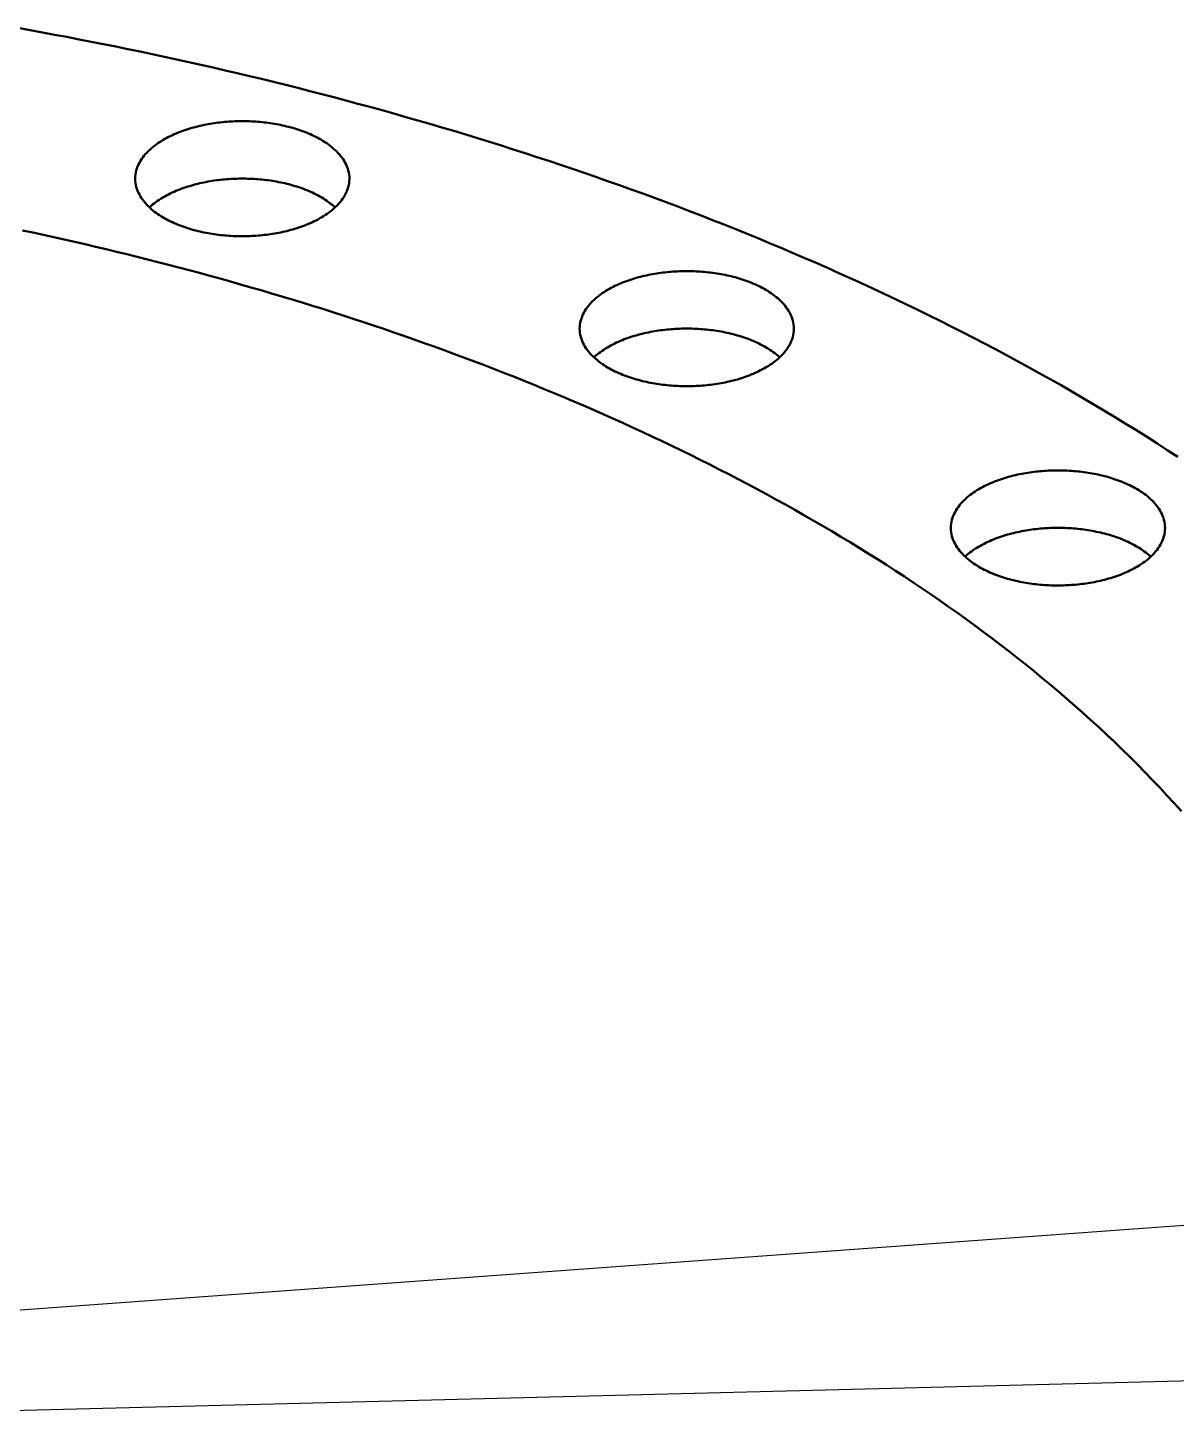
# Model space of a CAD drawing. Header units: millimetres. Extents: x 0 to 841, y 0 to 594.
# Drawn here: x 381.9 to 448.4, y 381 to 461.9 of the extents above; entities that cross this region are included whole.
import ezdxf

# ---------------------------------------------------------------- set-up
doc = ezdxf.new("R2010")
doc.units = ezdxf.units.MM
for name, color, linetype, lineweight in [('COTA', 7, 'CONTINUOUS', 25), ('FINA', 7, 'CONTINUOUS', 25), ('VIS', 7, 'CONTINUOUS', 50)]:
    doc.layers.add(name, color=color, linetype=linetype, lineweight=lineweight)

msp = doc.modelspace()

# ---------------------------------------------------------------- linework, layer by layer
at = {"layer": 'COTA'}
for p, q in [((352.411, 385.642), (486.269, 395.376)), ((343.234, 380.979), (486.342, 384.611))]:
    msp.add_line(p, q, dxfattribs=at)
at = {"layer": 'FINA'}
for points in [[(448.474, 437.11), (447.871, 437.504), (447.266, 437.894), (446.658, 438.281), (446.048, 438.664), (445.436, 439.043), (444.822, 439.419), (444.205, 439.792), (443.587, 440.16), (442.966, 440.526), (442.343, 440.888), (441.719, 441.247), (441.092, 441.602), (440.464, 441.954), (439.834, 442.303), (439.202, 442.648), (438.568, 442.99), (437.932, 443.329), (437.295, 443.664), (436.656, 443.997), (436.015, 444.326), (435.373, 444.652), (434.729, 444.975), (434.084, 445.294), (433.437, 445.611), (432.789, 445.925), (432.139, 446.235), (431.488, 446.543), (430.835, 446.847), (430.181, 447.149), (429.525, 447.447), (428.869, 447.743), (428.21, 448.036), (427.551, 448.325), (426.89, 448.612), (426.229, 448.896), (425.566, 449.178), (424.901, 449.456), (424.236, 449.732), (423.569, 450.004), (422.901, 450.274), (422.233, 450.542), (421.563, 450.806), (420.892, 451.068), (420.22, 451.327), (419.547, 451.583), (418.873, 451.837), (418.197, 452.088), (417.521, 452.336), (416.844, 452.582), (416.166, 452.825), (415.488, 453.066), (414.808, 453.304), (414.127, 453.539), (413.445, 453.772), (412.763, 454.002), (412.08, 454.23), (411.396, 454.455), (410.711, 454.678), (410.025, 454.898), (409.338, 455.116), (408.651, 455.331), (407.963, 455.544), (407.274, 455.754), (406.585, 455.962), (405.894, 456.168), (405.203, 456.371), (404.512, 456.572), (403.819, 456.77), (403.126, 456.966), (402.433, 457.16), (401.738, 457.351), (401.043, 457.54), (400.348, 457.727), (399.651, 457.911), (398.954, 458.093), (398.257, 458.273), (397.559, 458.45), (396.86, 458.625), (396.161, 458.798), (395.461, 458.969), (394.761, 459.137), (394.06, 459.304), (393.359, 459.467), (392.657, 459.629), (391.955, 459.789), (391.252, 459.946), (390.549, 460.101), (389.845, 460.254), (389.14, 460.405), (388.436, 460.553), (387.73, 460.699), (387.025, 460.844), (386.319, 460.986), (385.612, 461.126), (384.905, 461.263), (384.198, 461.399), (383.49, 461.532), (382.782, 461.664), (382.073, 461.793), (381.365, 461.92)], [(388.15, 453.201), (388.154, 453.321), (388.166, 453.441), (388.186, 453.56), (388.214, 453.677), (388.249, 453.792), (388.291, 453.905), (388.339, 454.016), (388.393, 454.123), (388.453, 454.228), (388.518, 454.33), (388.587, 454.428), (388.661, 454.523), (388.739, 454.616), (388.82, 454.705), (388.904, 454.791), (388.991, 454.874), (389.081, 454.954), (389.173, 455.032), (389.268, 455.107), (389.364, 455.179), (389.463, 455.248), (389.563, 455.315), (389.665, 455.38), (389.768, 455.442), (389.872, 455.502), (389.978, 455.56), (390.085, 455.616), (390.193, 455.67), (390.302, 455.721), (390.411, 455.771), (390.522, 455.818), (390.633, 455.864), (390.746, 455.908), (390.858, 455.951), (390.972, 455.991), (391.086, 456.03), (391.201, 456.067), (391.316, 456.103), (391.431, 456.137), (391.548, 456.169), (391.664, 456.2), (391.781, 456.229), (391.898, 456.257), (392.016, 456.284), (392.134, 456.309), (392.252, 456.332), (392.37, 456.354), (392.489, 456.375), (392.608, 456.394), (392.727, 456.412), (392.846, 456.429), (392.966, 456.445), (393.086, 456.459), (393.206, 456.471), (393.325, 456.483), (393.446, 456.493), (393.566, 456.502), (393.686, 456.509), (393.806, 456.516), (393.927, 456.521), (394.047, 456.524), (394.168, 456.527), (394.288, 456.528), (394.409, 456.528), (394.529, 456.527), (394.65, 456.524), (394.77, 456.521), (394.891, 456.516), (395.011, 456.509), (395.131, 456.502), (395.251, 456.493), (395.371, 456.483), (395.491, 456.471), (395.611, 456.459), (395.731, 456.445), (395.851, 456.429), (395.97, 456.412), (396.089, 456.394), (396.208, 456.375), (396.327, 456.354), (396.445, 456.332), (396.563, 456.309), (396.681, 456.284), (396.799, 456.257), (396.916, 456.229), (397.033, 456.2), (397.149, 456.169), (397.265, 456.137), (397.381, 456.103), (397.496, 456.067), (397.611, 456.03), (397.725, 455.991), (397.838, 455.951), (397.951, 455.908), (398.063, 455.864), (398.175, 455.818), (398.286, 455.771), (398.395, 455.721), (398.504, 455.67), (398.612, 455.616), (398.719, 455.56), (398.825, 455.502), (398.929, 455.442), (399.032, 455.38), (399.134, 455.315), (399.234, 455.248), (399.333, 455.179), (399.429, 455.107), (399.524, 455.032), (399.616, 454.954), (399.706, 454.874), (399.793, 454.791), (399.877, 454.705), (399.958, 454.616), (400.036, 454.523), (400.11, 454.428), (400.179, 454.33), (400.244, 454.228), (400.304, 454.123), (400.358, 454.016), (400.406, 453.905), (400.448, 453.792), (400.483, 453.677), (400.511, 453.56), (400.531, 453.441), (400.543, 453.321), (400.547, 453.201)], [(398.731, 450.847), (398.624, 450.791), (398.517, 450.738), (398.408, 450.686), (398.298, 450.636), (398.187, 450.588), (398.076, 450.542), (397.963, 450.497), (397.85, 450.455), (397.737, 450.414), (397.623, 450.375), (397.508, 450.338), (397.393, 450.302), (397.277, 450.268), (397.161, 450.235), (397.044, 450.204), (396.927, 450.174), (396.81, 450.146), (396.692, 450.12), (396.574, 450.095), (396.456, 450.071), (396.337, 450.049), (396.219, 450.028), (396.1, 450.008), (395.98, 449.99), (395.861, 449.973), (395.741, 449.958), (395.621, 449.944), (395.501, 449.931), (395.381, 449.919), (395.261, 449.909), (395.141, 449.9), (395.02, 449.892), (394.9, 449.886), (394.779, 449.881), (394.659, 449.877), (394.538, 449.874), (394.418, 449.873), (394.297, 449.873), (394.176, 449.874), (394.056, 449.876), (393.935, 449.88), (393.814, 449.885), (393.694, 449.891), (393.574, 449.899), (393.453, 449.908), (393.333, 449.918), (393.213, 449.929), (393.093, 449.942), (392.973, 449.956), (392.853, 449.971), (392.734, 449.988), (392.615, 450.006), (392.495, 450.025), (392.377, 450.046), (392.258, 450.068), (392.14, 450.091), (392.022, 450.116), (391.904, 450.142), (391.787, 450.17), (391.669, 450.2), (391.553, 450.23), (391.437, 450.263), (391.321, 450.297), (391.206, 450.332), (391.091, 450.369), (390.977, 450.408), (390.863, 450.449), (390.75, 450.491), (390.638, 450.535), (390.526, 450.581), (390.415, 450.629), (390.305, 450.678), (390.196, 450.73), (390.088, 450.784), (389.981, 450.839), (389.875, 450.897), (389.771, 450.957), (389.667, 451.019), (389.565, 451.084), (389.465, 451.151), (389.366, 451.221), (389.27, 451.293), (389.175, 451.368), (389.083, 451.445), (388.993, 451.526), (388.905, 451.609), (388.821, 451.695), (388.74, 451.784), (388.662, 451.876), (388.588, 451.972), (388.519, 452.07), (388.454, 452.172), (388.394, 452.277), (388.339, 452.385), (388.291, 452.495), (388.249, 452.608), (388.214, 452.724), (388.187, 452.841), (388.166, 452.96), (388.154, 453.08), (388.15, 453.201)], [(388.978, 451.54), (389.067, 451.621), (389.16, 451.699), (389.254, 451.774), (389.351, 451.847), (389.449, 451.917), (389.549, 451.985), (389.651, 452.05), (389.754, 452.112), (389.859, 452.173), (389.965, 452.231), (390.072, 452.287), (390.18, 452.341), (390.289, 452.393), (390.4, 452.443), (390.51, 452.492), (390.622, 452.538), (390.735, 452.582), (390.848, 452.625), (390.962, 452.666), (391.076, 452.705), (391.191, 452.742), (391.306, 452.778), (391.422, 452.812), (391.539, 452.845), (391.656, 452.876), (391.773, 452.905), (391.89, 452.933), (392.008, 452.96), (392.127, 452.985), (392.245, 453.009), (392.364, 453.031), (392.483, 453.052), (392.602, 453.072), (392.722, 453.09), (392.842, 453.106), (392.962, 453.122), (393.082, 453.136), (393.202, 453.149), (393.322, 453.16), (393.443, 453.171), (393.563, 453.179), (393.684, 453.187), (393.805, 453.193), (393.925, 453.199), (394.046, 453.202), (394.167, 453.205), (394.288, 453.206), (394.409, 453.206), (394.53, 453.205), (394.651, 453.202), (394.772, 453.199), (394.892, 453.193), (395.013, 453.187), (395.134, 453.179), (395.254, 453.171), (395.375, 453.16), (395.495, 453.149), (395.615, 453.136), (395.735, 453.122), (395.855, 453.106), (395.975, 453.09), (396.095, 453.072), (396.214, 453.052), (396.333, 453.031), (396.452, 453.009), (396.57, 452.985), (396.689, 452.96), (396.807, 452.933), (396.924, 452.905), (397.041, 452.876), (397.158, 452.845), (397.275, 452.812), (397.391, 452.778), (397.506, 452.742), (397.621, 452.705), (397.735, 452.666), (397.849, 452.625), (397.962, 452.582), (398.075, 452.538), (398.187, 452.492), (398.297, 452.443), (398.408, 452.393), (398.517, 452.341), (398.625, 452.287), (398.732, 452.231), (398.838, 452.173), (398.942, 452.112), (399.046, 452.05), (399.148, 451.985), (399.248, 451.917), (399.346, 451.847), (399.443, 451.774), (399.537, 451.699), (399.63, 451.621), (399.719, 451.54)], [(400.547, 453.201), (400.542, 453.076), (400.529, 452.952), (400.508, 452.829), (400.478, 452.708), (400.441, 452.589), (400.396, 452.472), (400.345, 452.358), (400.287, 452.248), (400.224, 452.14), (400.155, 452.036), (400.081, 451.936), (400.003, 451.838), (399.922, 451.744), (399.836, 451.653), (399.747, 451.566), (399.655, 451.481), (399.561, 451.4), (399.464, 451.321), (399.365, 451.246), (399.263, 451.173), (399.16, 451.103), (399.055, 451.035), (398.949, 450.97), (398.841, 450.908), (398.731, 450.847)], [(448.684, 416.606), (448.27, 417.067), (447.851, 417.524), (447.429, 417.977), (447.002, 418.426), (446.571, 418.871), (446.136, 419.312), (445.698, 419.749), (445.255, 420.183), (444.809, 420.612), (444.359, 421.038), (443.905, 421.46), (443.449, 421.878), (442.988, 422.292), (442.525, 422.703), (442.058, 423.11), (441.588, 423.513), (441.114, 423.913), (440.638, 424.309), (440.159, 424.702), (439.677, 425.091), (439.192, 425.476), (438.704, 425.858), (438.214, 426.236), (437.721, 426.611), (437.225, 426.983), (436.727, 427.351), (436.227, 427.716), (435.724, 428.077), (435.218, 428.435), (434.711, 428.79), (434.201, 429.142), (433.689, 429.49), (433.174, 429.835), (432.658, 430.177), (432.139, 430.516), (431.619, 430.852), (431.096, 431.184), (430.571, 431.514), (430.045, 431.84), (429.517, 432.163), (428.987, 432.484), (428.455, 432.801), (427.921, 433.115), (427.385, 433.427), (426.848, 433.735), (426.309, 434.041), (425.769, 434.343), (425.227, 434.643), (424.683, 434.94), (424.138, 435.234), (423.592, 435.526), (423.044, 435.814), (422.494, 436.1), (421.943, 436.383), (421.391, 436.663), (420.837, 436.941), (420.282, 437.216), (419.726, 437.488), (419.168, 437.758), (418.609, 438.025), (418.049, 438.29), (417.488, 438.551), (416.925, 438.811), (416.362, 439.068), (415.797, 439.322), (415.231, 439.574), (414.664, 439.823), (414.096, 440.07), (413.527, 440.314), (412.956, 440.556), (412.385, 440.795), (411.813, 441.032), (411.24, 441.267), (410.665, 441.499), (410.09, 441.729), (409.514, 441.956), (408.937, 442.181), (408.359, 442.404), (407.78, 442.624), (407.2, 442.843), (406.62, 443.058), (406.038, 443.272), (405.456, 443.483), (404.873, 443.692), (404.289, 443.899), (403.705, 444.104), (403.119, 444.306), (402.533, 444.507), (401.946, 444.705), (401.359, 444.9), (400.77, 445.094), (400.181, 445.286), (399.591, 445.475), (399.001, 445.662), (398.41, 445.848), (397.818, 446.031), (397.226, 446.212), (396.633, 446.39), (396.039, 446.567), (395.445, 446.742), (394.85, 446.915), (394.255, 447.085), (393.659, 447.254), (393.062, 447.42), (392.465, 447.585), (391.867, 447.747), (391.269, 447.908), (390.67, 448.066), (390.071, 448.223), (389.471, 448.378), (388.871, 448.53), (388.27, 448.681), (387.669, 448.829), (387.067, 448.976), (386.465, 449.121), (385.862, 449.264), (385.259, 449.405), (384.655, 449.544), (384.051, 449.681), (383.447, 449.816), (382.842, 449.95), (382.236, 450.081), (381.631, 450.211)], [(448.684, 416.606), (448.27, 417.067), (447.851, 417.524), (447.429, 417.977), (447.002, 418.426), (446.571, 418.871), (446.136, 419.312), (445.698, 419.749), (445.255, 420.183), (444.809, 420.612), (444.359, 421.038), (443.905, 421.46), (443.449, 421.878), (442.988, 422.292), (442.525, 422.703), (442.058, 423.11), (441.588, 423.513), (441.114, 423.913), (440.638, 424.309), (440.159, 424.702), (439.677, 425.091), (439.192, 425.476), (438.704, 425.858), (438.214, 426.236), (437.721, 426.611), (437.225, 426.983), (436.727, 427.351), (436.227, 427.716), (435.724, 428.077), (435.218, 428.435), (434.711, 428.79), (434.201, 429.142), (433.689, 429.49), (433.174, 429.835), (432.658, 430.177), (432.139, 430.516), (431.619, 430.852), (431.096, 431.184), (430.571, 431.514), (430.045, 431.84), (429.517, 432.163), (428.987, 432.484), (428.455, 432.801), (427.921, 433.115), (427.385, 433.427), (426.848, 433.735), (426.309, 434.041), (425.769, 434.343), (425.227, 434.643), (424.683, 434.94), (424.138, 435.234), (423.592, 435.526), (423.044, 435.814), (422.494, 436.1), (421.943, 436.383), (421.391, 436.663), (420.837, 436.941), (420.282, 437.216), (419.726, 437.488), (419.168, 437.758), (418.609, 438.025), (418.049, 438.29), (417.488, 438.551), (416.925, 438.811), (416.362, 439.068), (415.797, 439.322), (415.231, 439.574), (414.664, 439.823), (414.096, 440.07), (413.527, 440.314), (412.956, 440.556), (412.385, 440.795), (411.813, 441.032), (411.24, 441.267), (410.665, 441.499), (410.09, 441.729), (409.514, 441.956), (408.937, 442.181), (408.359, 442.404), (407.78, 442.624), (407.2, 442.843), (406.62, 443.058), (406.038, 443.272), (405.456, 443.483), (404.873, 443.692), (404.289, 443.899), (403.705, 444.104), (403.119, 444.306), (402.533, 444.507), (401.946, 444.705), (401.359, 444.9), (400.77, 445.094), (400.181, 445.286), (399.591, 445.475), (399.001, 445.662), (398.41, 445.848), (397.818, 446.031), (397.226, 446.212), (396.633, 446.39), (396.039, 446.567), (395.445, 446.742), (394.85, 446.915), (394.255, 447.085), (393.659, 447.254), (393.062, 447.42), (392.465, 447.585), (391.867, 447.747), (391.269, 447.908), (390.67, 448.066), (390.071, 448.223), (389.471, 448.378), (388.871, 448.53), (388.27, 448.681), (387.669, 448.829), (387.067, 448.976), (386.465, 449.121), (385.862, 449.264), (385.259, 449.405), (384.655, 449.544), (384.051, 449.681), (383.447, 449.816), (382.842, 449.95), (382.236, 450.081), (381.631, 450.211)], [(413.867, 444.525), (413.871, 444.645), (413.883, 444.765), (413.903, 444.884), (413.931, 445.001), (413.966, 445.117), (414.007, 445.23), (414.056, 445.34), (414.11, 445.448), (414.17, 445.552), (414.234, 445.654), (414.304, 445.752), (414.378, 445.848), (414.455, 445.94), (414.536, 446.029), (414.621, 446.115), (414.708, 446.198), (414.798, 446.279), (414.89, 446.356), (414.984, 446.431), (415.081, 446.503), (415.179, 446.573), (415.279, 446.64), (415.381, 446.704), (415.484, 446.767), (415.589, 446.827), (415.695, 446.885), (415.801, 446.94), (415.909, 446.994), (416.018, 447.046), (416.128, 447.095), (416.239, 447.143), (416.35, 447.189), (416.462, 447.233), (416.575, 447.275), (416.689, 447.316), (416.803, 447.354), (416.917, 447.392), (417.032, 447.427), (417.148, 447.461), (417.264, 447.494), (417.381, 447.524), (417.498, 447.554), (417.615, 447.582), (417.732, 447.608), (417.85, 447.633), (417.968, 447.657), (418.087, 447.679), (418.206, 447.699), (418.325, 447.719), (418.444, 447.737), (418.563, 447.754), (418.683, 447.769), (418.802, 447.783), (418.922, 447.796), (419.042, 447.807), (419.162, 447.817), (419.282, 447.826), (419.403, 447.834), (419.523, 447.84), (419.643, 447.845), (419.764, 447.849), (419.884, 447.851), (420.005, 447.853), (420.125, 447.853), (420.246, 447.851), (420.366, 447.849), (420.487, 447.845), (420.607, 447.84), (420.728, 447.834), (420.848, 447.826), (420.968, 447.817), (421.088, 447.807), (421.208, 447.796), (421.328, 447.783), (421.448, 447.769), (421.567, 447.754), (421.686, 447.737), (421.806, 447.719), (421.925, 447.699), (422.043, 447.679), (422.162, 447.657), (422.28, 447.633), (422.398, 447.608), (422.515, 447.582), (422.633, 447.554), (422.75, 447.524), (422.866, 447.494), (422.982, 447.461), (423.098, 447.427), (423.213, 447.392), (423.328, 447.354), (423.442, 447.316), (423.555, 447.275), (423.668, 447.233), (423.78, 447.189), (423.892, 447.143), (424.002, 447.095), (424.112, 447.046), (424.221, 446.994), (424.329, 446.94), (424.436, 446.885), (424.541, 446.827), (424.646, 446.767), (424.749, 446.704), (424.851, 446.64), (424.951, 446.573), (425.049, 446.503), (425.146, 446.431), (425.24, 446.356), (425.333, 446.279), (425.423, 446.198), (425.51, 446.115), (425.594, 446.029), (425.675, 445.94), (425.753, 445.848), (425.826, 445.752), (425.896, 445.654), (425.961, 445.552), (426.02, 445.448), (426.075, 445.34), (426.123, 445.23), (426.165, 445.117), (426.2, 445.001), (426.227, 444.884), (426.247, 444.765), (426.259, 444.645), (426.263, 444.525)], [(424.448, 442.172), (424.341, 442.116), (424.233, 442.062), (424.124, 442.01), (424.014, 441.96), (423.904, 441.912), (423.792, 441.866), (423.68, 441.822), (423.567, 441.779), (423.454, 441.738), (423.339, 441.699), (423.225, 441.662), (423.109, 441.626), (422.994, 441.592), (422.878, 441.559), (422.761, 441.528), (422.644, 441.499), (422.527, 441.471), (422.409, 441.444), (422.291, 441.419), (422.173, 441.395), (422.054, 441.373), (421.935, 441.352), (421.816, 441.333), (421.697, 441.315), (421.577, 441.298), (421.458, 441.282), (421.338, 441.268), (421.218, 441.255), (421.098, 441.244), (420.978, 441.233), (420.857, 441.224), (420.737, 441.217), (420.617, 441.21), (420.496, 441.205), (420.375, 441.201), (420.255, 441.199), (420.134, 441.197), (420.013, 441.197), (419.893, 441.198), (419.772, 441.201), (419.652, 441.205), (419.531, 441.21), (419.411, 441.216), (419.29, 441.223), (419.17, 441.232), (419.05, 441.242), (418.93, 441.253), (418.81, 441.266), (418.69, 441.28), (418.57, 441.295), (418.451, 441.312), (418.331, 441.33), (418.212, 441.349), (418.093, 441.37), (417.975, 441.392), (417.856, 441.416), (417.738, 441.441), (417.621, 441.467), (417.503, 441.495), (417.386, 441.524), (417.269, 441.555), (417.153, 441.587), (417.037, 441.621), (416.922, 441.657), (416.807, 441.694), (416.693, 441.733), (416.58, 441.773), (416.467, 441.815), (416.354, 441.859), (416.243, 441.905), (416.132, 441.953), (416.022, 442.003), (415.913, 442.054), (415.805, 442.108), (415.698, 442.164), (415.592, 442.221), (415.487, 442.282), (415.384, 442.344), (415.282, 442.408), (415.182, 442.476), (415.083, 442.545), (414.986, 442.617), (414.892, 442.692), (414.799, 442.77), (414.709, 442.85), (414.622, 442.933), (414.538, 443.019), (414.456, 443.109), (414.379, 443.201), (414.305, 443.296), (414.235, 443.395), (414.17, 443.496), (414.11, 443.601), (414.056, 443.709), (414.008, 443.819), (413.966, 443.933), (413.931, 444.048), (413.903, 444.165), (413.883, 444.284), (413.871, 444.404), (413.867, 444.525)], [(414.694, 442.864), (414.784, 442.945), (414.876, 443.023), (414.971, 443.098), (415.067, 443.171), (415.166, 443.241), (415.266, 443.309), (415.368, 443.374), (415.471, 443.437), (415.576, 443.497), (415.682, 443.556), (415.789, 443.612), (415.897, 443.666), (416.006, 443.718), (416.116, 443.768), (416.227, 443.816), (416.339, 443.862), (416.451, 443.907), (416.564, 443.949), (416.678, 443.99), (416.793, 444.029), (416.908, 444.067), (417.023, 444.102), (417.139, 444.137), (417.255, 444.169), (417.372, 444.2), (417.489, 444.23), (417.607, 444.258), (417.725, 444.284), (417.843, 444.31), (417.962, 444.333), (418.081, 444.356), (418.2, 444.376), (418.319, 444.396), (418.439, 444.414), (418.558, 444.431), (418.678, 444.446), (418.798, 444.46), (418.918, 444.473), (419.039, 444.485), (419.159, 444.495), (419.28, 444.504), (419.401, 444.512), (419.521, 444.518), (419.642, 444.523), (419.763, 444.527), (419.884, 444.529), (420.005, 444.531), (420.126, 444.531), (420.246, 444.529), (420.367, 444.527), (420.488, 444.523), (420.609, 444.518), (420.73, 444.512), (420.85, 444.504), (420.971, 444.495), (421.091, 444.485), (421.212, 444.473), (421.332, 444.46), (421.452, 444.446), (421.572, 444.431), (421.692, 444.414), (421.811, 444.396), (421.931, 444.376), (422.05, 444.356), (422.168, 444.333), (422.287, 444.31), (422.405, 444.284), (422.523, 444.258), (422.641, 444.23), (422.758, 444.2), (422.875, 444.169), (422.991, 444.137), (423.107, 444.102), (423.223, 444.067), (423.338, 444.029), (423.452, 443.99), (423.566, 443.949), (423.679, 443.907), (423.791, 443.862), (423.903, 443.816), (424.014, 443.768), (424.124, 443.718), (424.233, 443.666), (424.341, 443.612), (424.449, 443.556), (424.554, 443.497), (424.659, 443.437), (424.762, 443.374), (424.864, 443.309), (424.964, 443.241), (425.063, 443.171), (425.16, 443.098), (425.254, 443.023), (425.346, 442.945), (425.436, 442.864)], [(426.263, 444.525), (426.259, 444.4), (426.246, 444.276), (426.225, 444.153), (426.195, 444.032), (426.158, 443.913), (426.113, 443.797), (426.062, 443.683), (426.004, 443.572), (425.94, 443.465), (425.872, 443.361), (425.798, 443.26), (425.72, 443.163), (425.638, 443.068), (425.553, 442.978), (425.464, 442.89), (425.372, 442.806), (425.277, 442.724), (425.18, 442.646), (425.081, 442.57), (424.98, 442.497), (424.877, 442.427), (424.772, 442.36), (424.665, 442.295), (424.557, 442.232), (424.448, 442.172)], [(435.343, 432.994), (435.347, 433.115), (435.359, 433.235), (435.379, 433.354), (435.407, 433.471), (435.442, 433.586), (435.484, 433.699), (435.532, 433.81), (435.586, 433.917), (435.646, 434.022), (435.711, 434.123), (435.78, 434.222), (435.854, 434.317), (435.931, 434.41), (436.012, 434.499), (436.097, 434.585), (436.184, 434.668), (436.274, 434.748), (436.366, 434.826), (436.461, 434.901), (436.557, 434.973), (436.656, 435.042), (436.756, 435.109), (436.857, 435.174), (436.96, 435.236), (437.065, 435.296), (437.171, 435.354), (437.278, 435.41), (437.385, 435.463), (437.494, 435.515), (437.604, 435.565), (437.715, 435.612), (437.826, 435.658), (437.938, 435.702), (438.051, 435.745), (438.165, 435.785), (438.279, 435.824), (438.394, 435.861), (438.509, 435.897), (438.624, 435.931), (438.74, 435.963), (438.857, 435.994), (438.974, 436.023), (439.091, 436.051), (439.209, 436.078), (439.326, 436.103), (439.445, 436.126), (439.563, 436.148), (439.682, 436.169), (439.801, 436.188), (439.92, 436.206), (440.039, 436.223), (440.159, 436.238), (440.279, 436.252), (440.398, 436.265), (440.518, 436.277), (440.638, 436.287), (440.759, 436.296), (440.879, 436.303), (440.999, 436.31), (441.12, 436.315), (441.24, 436.318), (441.361, 436.321), (441.481, 436.322), (441.602, 436.322), (441.722, 436.321), (441.843, 436.318), (441.963, 436.315), (442.083, 436.31), (442.204, 436.303), (442.324, 436.296), (442.444, 436.287), (442.564, 436.277), (442.684, 436.265), (442.804, 436.252), (442.924, 436.238), (443.043, 436.223), (443.163, 436.206), (443.282, 436.188), (443.401, 436.169), (443.519, 436.148), (443.638, 436.126), (443.756, 436.103), (443.874, 436.078), (443.992, 436.051), (444.109, 436.023), (444.226, 435.994), (444.342, 435.963), (444.458, 435.931), (444.574, 435.897), (444.689, 435.861), (444.804, 435.824), (444.918, 435.785), (445.031, 435.745), (445.144, 435.702), (445.256, 435.658), (445.368, 435.612), (445.478, 435.565), (445.588, 435.515), (445.697, 435.463), (445.805, 435.41), (445.912, 435.354), (446.018, 435.296), (446.122, 435.236), (446.225, 435.174), (446.327, 435.109), (446.427, 435.042), (446.526, 434.973), (446.622, 434.901), (446.717, 434.826), (446.809, 434.748), (446.899, 434.668), (446.986, 434.585), (447.07, 434.499), (447.151, 434.41), (447.229, 434.317), (447.302, 434.222), (447.372, 434.123), (447.437, 434.022), (447.496, 433.917), (447.551, 433.81), (447.599, 433.699), (447.641, 433.586), (447.676, 433.471), (447.703, 433.354), (447.723, 433.235), (447.735, 433.115), (447.74, 432.994)], [(445.924, 430.641), (445.817, 430.585), (445.709, 430.531), (445.6, 430.48), (445.491, 430.43), (445.38, 430.382), (445.268, 430.336), (445.156, 430.291), (445.043, 430.249), (444.93, 430.208), (444.816, 430.169), (444.701, 430.132), (444.586, 430.096), (444.47, 430.062), (444.354, 430.029), (444.237, 429.998), (444.12, 429.968), (444.003, 429.94), (443.885, 429.914), (443.767, 429.889), (443.649, 429.865), (443.53, 429.843), (443.411, 429.822), (443.292, 429.802), (443.173, 429.784), (443.054, 429.767), (442.934, 429.752), (442.814, 429.738), (442.694, 429.725), (442.574, 429.713), (442.454, 429.703), (442.334, 429.694), (442.213, 429.686), (442.093, 429.68), (441.972, 429.675), (441.852, 429.671), (441.731, 429.668), (441.61, 429.667), (441.49, 429.667), (441.369, 429.668), (441.248, 429.67), (441.128, 429.674), (441.007, 429.679), (440.887, 429.685), (440.766, 429.693), (440.646, 429.702), (440.526, 429.712), (440.406, 429.723), (440.286, 429.736), (440.166, 429.75), (440.046, 429.765), (439.927, 429.782), (439.807, 429.8), (439.688, 429.819), (439.569, 429.84), (439.451, 429.862), (439.333, 429.885), (439.214, 429.91), (439.097, 429.936), (438.979, 429.964), (438.862, 429.994), (438.746, 430.024), (438.629, 430.057), (438.514, 430.091), (438.398, 430.126), (438.284, 430.163), (438.169, 430.202), (438.056, 430.243), (437.943, 430.285), (437.83, 430.329), (437.719, 430.375), (437.608, 430.423), (437.498, 430.472), (437.389, 430.524), (437.281, 430.577), (437.174, 430.633), (437.068, 430.691), (436.963, 430.751), (436.86, 430.813), (436.758, 430.878), (436.658, 430.945), (436.559, 431.015), (436.463, 431.087), (436.368, 431.162), (436.275, 431.239), (436.185, 431.319), (436.098, 431.403), (436.014, 431.489), (435.933, 431.578), (435.855, 431.67), (435.781, 431.766), (435.711, 431.864), (435.646, 431.966), (435.587, 432.071), (435.532, 432.178), (435.484, 432.289), (435.442, 432.402), (435.407, 432.518), (435.379, 432.635), (435.359, 432.754), (435.347, 432.874), (435.343, 432.994)], [(436.17, 431.333), (436.26, 431.414), (436.352, 431.493), (436.447, 431.568), (436.543, 431.641), (436.642, 431.711), (436.742, 431.778), (436.844, 431.844), (436.947, 431.906), (437.052, 431.967), (437.158, 432.025), (437.265, 432.081), (437.373, 432.135), (437.482, 432.187), (437.592, 432.237), (437.703, 432.286), (437.815, 432.332), (437.927, 432.376), (438.041, 432.419), (438.154, 432.459), (438.269, 432.499), (438.384, 432.536), (438.499, 432.572), (438.615, 432.606), (438.732, 432.639), (438.848, 432.67), (438.966, 432.699), (439.083, 432.727), (439.201, 432.754), (439.319, 432.779), (439.438, 432.803), (439.557, 432.825), (439.676, 432.846), (439.795, 432.865), (439.915, 432.884), (440.034, 432.9), (440.154, 432.916), (440.274, 432.93), (440.395, 432.943), (440.515, 432.954), (440.635, 432.965), (440.756, 432.973), (440.877, 432.981), (440.997, 432.987), (441.118, 432.992), (441.239, 432.996), (441.36, 432.999), (441.481, 433), (441.602, 433), (441.723, 432.999), (441.844, 432.996), (441.964, 432.992), (442.085, 432.987), (442.206, 432.981), (442.327, 432.973), (442.447, 432.965), (442.568, 432.954), (442.688, 432.943), (442.808, 432.93), (442.928, 432.916), (443.048, 432.9), (443.168, 432.884), (443.287, 432.865), (443.407, 432.846), (443.526, 432.825), (443.645, 432.803), (443.763, 432.779), (443.881, 432.754), (443.999, 432.727), (444.117, 432.699), (444.234, 432.67), (444.351, 432.639), (444.467, 432.606), (444.583, 432.572), (444.699, 432.536), (444.814, 432.499), (444.928, 432.459), (445.042, 432.419), (445.155, 432.376), (445.268, 432.332), (445.379, 432.286), (445.49, 432.237), (445.6, 432.187), (445.709, 432.135), (445.818, 432.081), (445.925, 432.025), (446.031, 431.967), (446.135, 431.906), (446.239, 431.844), (446.34, 431.778), (446.441, 431.711), (446.539, 431.641), (446.636, 431.568), (446.73, 431.493), (446.822, 431.414), (446.912, 431.333)], [(447.74, 432.994), (447.735, 432.87), (447.722, 432.746), (447.701, 432.623), (447.671, 432.502), (447.634, 432.383), (447.589, 432.266), (447.538, 432.152), (447.48, 432.042), (447.417, 431.934), (447.348, 431.83), (447.274, 431.73), (447.196, 431.632), (447.114, 431.538), (447.029, 431.447), (446.94, 431.36), (446.848, 431.275), (446.754, 431.194), (446.657, 431.115), (446.557, 431.04), (446.456, 430.967), (446.353, 430.897), (446.248, 430.829), (446.141, 430.764), (446.033, 430.702), (445.924, 430.641)]]:
    msp.add_lwpolyline(points, dxfattribs=at)
at = {"layer": 'VIS'}
for points in [[(448.474, 437.11), (447.871, 437.504), (447.266, 437.894), (446.658, 438.281), (446.048, 438.664), (445.436, 439.043), (444.822, 439.419), (444.205, 439.792), (443.587, 440.16), (442.966, 440.526), (442.343, 440.888), (441.719, 441.247), (441.092, 441.602), (440.464, 441.954), (439.834, 442.303), (439.202, 442.648), (438.568, 442.99), (437.932, 443.329), (437.295, 443.664), (436.656, 443.997), (436.015, 444.326), (435.373, 444.652), (434.729, 444.975), (434.084, 445.294), (433.437, 445.611), (432.789, 445.925), (432.139, 446.235), (431.488, 446.543), (430.835, 446.847), (430.181, 447.149), (429.525, 447.447), (428.869, 447.743), (428.21, 448.036), (427.551, 448.325), (426.89, 448.612), (426.229, 448.896), (425.566, 449.178), (424.901, 449.456), (424.236, 449.732), (423.569, 450.004), (422.901, 450.274), (422.233, 450.542), (421.563, 450.806), (420.892, 451.068), (420.22, 451.327), (419.547, 451.583), (418.873, 451.837), (418.197, 452.088), (417.521, 452.336), (416.844, 452.582), (416.166, 452.825), (415.488, 453.066), (414.808, 453.304), (414.127, 453.539), (413.445, 453.772), (412.763, 454.002), (412.08, 454.23), (411.396, 454.455), (410.711, 454.678), (410.025, 454.898), (409.338, 455.116), (408.651, 455.331), (407.963, 455.544), (407.274, 455.754), (406.585, 455.962), (405.894, 456.168), (405.203, 456.371), (404.512, 456.572), (403.819, 456.77), (403.126, 456.966), (402.433, 457.16), (401.738, 457.351), (401.043, 457.54), (400.348, 457.727), (399.651, 457.911), (398.954, 458.093), (398.257, 458.273), (397.559, 458.45), (396.86, 458.625), (396.161, 458.798), (395.461, 458.969), (394.761, 459.137), (394.06, 459.304), (393.359, 459.467), (392.657, 459.629), (391.955, 459.789), (391.252, 459.946), (390.549, 460.101), (389.845, 460.254), (389.14, 460.405), (388.436, 460.553), (387.73, 460.699), (387.025, 460.844), (386.319, 460.986), (385.612, 461.126), (384.905, 461.263), (384.198, 461.399), (383.49, 461.532), (382.782, 461.664), (382.073, 461.793), (381.365, 461.92)], [(388.15, 453.201), (388.154, 453.321), (388.166, 453.441), (388.186, 453.56), (388.214, 453.677), (388.249, 453.792), (388.291, 453.905), (388.339, 454.016), (388.393, 454.123), (388.453, 454.228), (388.518, 454.33), (388.587, 454.428), (388.661, 454.523), (388.739, 454.616), (388.82, 454.705), (388.904, 454.791), (388.991, 454.874), (389.081, 454.954), (389.173, 455.032), (389.268, 455.107), (389.364, 455.179), (389.463, 455.248), (389.563, 455.315), (389.665, 455.38), (389.768, 455.442), (389.872, 455.502), (389.978, 455.56), (390.085, 455.616), (390.193, 455.67), (390.302, 455.721), (390.411, 455.771), (390.522, 455.818), (390.633, 455.864), (390.746, 455.908), (390.858, 455.951), (390.972, 455.991), (391.086, 456.03), (391.201, 456.067), (391.316, 456.103), (391.431, 456.137), (391.548, 456.169), (391.664, 456.2), (391.781, 456.229), (391.898, 456.257), (392.016, 456.284), (392.134, 456.309), (392.252, 456.332), (392.37, 456.354), (392.489, 456.375), (392.608, 456.394), (392.727, 456.412), (392.846, 456.429), (392.966, 456.445), (393.086, 456.459), (393.206, 456.471), (393.325, 456.483), (393.446, 456.493), (393.566, 456.502), (393.686, 456.509), (393.806, 456.516), (393.927, 456.521), (394.047, 456.524), (394.168, 456.527), (394.288, 456.528), (394.409, 456.528), (394.529, 456.527), (394.65, 456.524), (394.77, 456.521), (394.891, 456.516), (395.011, 456.509), (395.131, 456.502), (395.251, 456.493), (395.371, 456.483), (395.491, 456.471), (395.611, 456.459), (395.731, 456.445), (395.851, 456.429), (395.97, 456.412), (396.089, 456.394), (396.208, 456.375), (396.327, 456.354), (396.445, 456.332), (396.563, 456.309), (396.681, 456.284), (396.799, 456.257), (396.916, 456.229), (397.033, 456.2), (397.149, 456.169), (397.265, 456.137), (397.381, 456.103), (397.496, 456.067), (397.611, 456.03), (397.725, 455.991), (397.838, 455.951), (397.951, 455.908), (398.063, 455.864), (398.175, 455.818), (398.286, 455.771), (398.395, 455.721), (398.504, 455.67), (398.612, 455.616), (398.719, 455.56), (398.825, 455.502), (398.929, 455.442), (399.032, 455.38), (399.134, 455.315), (399.234, 455.248), (399.333, 455.179), (399.429, 455.107), (399.524, 455.032), (399.616, 454.954), (399.706, 454.874), (399.793, 454.791), (399.877, 454.705), (399.958, 454.616), (400.036, 454.523), (400.11, 454.428), (400.179, 454.33), (400.244, 454.228), (400.304, 454.123), (400.358, 454.016), (400.406, 453.905), (400.448, 453.792), (400.483, 453.677), (400.511, 453.56), (400.531, 453.441), (400.543, 453.321), (400.547, 453.201)], [(398.731, 450.847), (398.624, 450.791), (398.517, 450.738), (398.408, 450.686), (398.298, 450.636), (398.187, 450.588), (398.076, 450.542), (397.963, 450.497), (397.85, 450.455), (397.737, 450.414), (397.623, 450.375), (397.508, 450.338), (397.393, 450.302), (397.277, 450.268), (397.161, 450.235), (397.044, 450.204), (396.927, 450.174), (396.81, 450.146), (396.692, 450.12), (396.574, 450.095), (396.456, 450.071), (396.337, 450.049), (396.219, 450.028), (396.1, 450.008), (395.98, 449.99), (395.861, 449.973), (395.741, 449.958), (395.621, 449.944), (395.501, 449.931), (395.381, 449.919), (395.261, 449.909), (395.141, 449.9), (395.02, 449.892), (394.9, 449.886), (394.779, 449.881), (394.659, 449.877), (394.538, 449.874), (394.418, 449.873), (394.297, 449.873), (394.176, 449.874), (394.056, 449.876), (393.935, 449.88), (393.814, 449.885), (393.694, 449.891), (393.574, 449.899), (393.453, 449.908), (393.333, 449.918), (393.213, 449.929), (393.093, 449.942), (392.973, 449.956), (392.853, 449.971), (392.734, 449.988), (392.615, 450.006), (392.495, 450.025), (392.377, 450.046), (392.258, 450.068), (392.14, 450.091), (392.022, 450.116), (391.904, 450.142), (391.787, 450.17), (391.669, 450.2), (391.553, 450.23), (391.437, 450.263), (391.321, 450.297), (391.206, 450.332), (391.091, 450.369), (390.977, 450.408), (390.863, 450.449), (390.75, 450.491), (390.638, 450.535), (390.526, 450.581), (390.415, 450.629), (390.305, 450.678), (390.196, 450.73), (390.088, 450.784), (389.981, 450.839), (389.875, 450.897), (389.771, 450.957), (389.667, 451.019), (389.565, 451.084), (389.465, 451.151), (389.366, 451.221), (389.27, 451.293), (389.175, 451.368), (389.083, 451.445), (388.993, 451.526), (388.905, 451.609), (388.821, 451.695), (388.74, 451.784), (388.662, 451.876), (388.588, 451.972), (388.519, 452.07), (388.454, 452.172), (388.394, 452.277), (388.339, 452.385), (388.291, 452.495), (388.249, 452.608), (388.214, 452.724), (388.187, 452.841), (388.166, 452.96), (388.154, 453.08), (388.15, 453.201)], [(388.978, 451.54), (389.067, 451.621), (389.16, 451.699), (389.254, 451.774), (389.351, 451.847), (389.449, 451.917), (389.549, 451.985), (389.651, 452.05), (389.754, 452.112), (389.859, 452.173), (389.965, 452.231), (390.072, 452.287), (390.18, 452.341), (390.289, 452.393), (390.4, 452.443), (390.51, 452.492), (390.622, 452.538), (390.735, 452.582), (390.848, 452.625), (390.962, 452.666), (391.076, 452.705), (391.191, 452.742), (391.306, 452.778), (391.422, 452.812), (391.539, 452.845), (391.656, 452.876), (391.773, 452.905), (391.89, 452.933), (392.008, 452.96), (392.127, 452.985), (392.245, 453.009), (392.364, 453.031), (392.483, 453.052), (392.602, 453.072), (392.722, 453.09), (392.842, 453.106), (392.962, 453.122), (393.082, 453.136), (393.202, 453.149), (393.322, 453.16), (393.443, 453.171), (393.563, 453.179), (393.684, 453.187), (393.805, 453.193), (393.925, 453.199), (394.046, 453.202), (394.167, 453.205), (394.288, 453.206), (394.409, 453.206), (394.53, 453.205), (394.651, 453.202), (394.772, 453.199), (394.892, 453.193), (395.013, 453.187), (395.134, 453.179), (395.254, 453.171), (395.375, 453.16), (395.495, 453.149), (395.615, 453.136), (395.735, 453.122), (395.855, 453.106), (395.975, 453.09), (396.095, 453.072), (396.214, 453.052), (396.333, 453.031), (396.452, 453.009), (396.57, 452.985), (396.689, 452.96), (396.807, 452.933), (396.924, 452.905), (397.041, 452.876), (397.158, 452.845), (397.275, 452.812), (397.391, 452.778), (397.506, 452.742), (397.621, 452.705), (397.735, 452.666), (397.849, 452.625), (397.962, 452.582), (398.075, 452.538), (398.187, 452.492), (398.297, 452.443), (398.408, 452.393), (398.517, 452.341), (398.625, 452.287), (398.732, 452.231), (398.838, 452.173), (398.942, 452.112), (399.046, 452.05), (399.148, 451.985), (399.248, 451.917), (399.346, 451.847), (399.443, 451.774), (399.537, 451.699), (399.63, 451.621), (399.719, 451.54)], [(400.547, 453.201), (400.542, 453.076), (400.529, 452.952), (400.508, 452.829), (400.478, 452.708), (400.441, 452.589), (400.396, 452.472), (400.345, 452.358), (400.287, 452.248), (400.224, 452.14), (400.155, 452.036), (400.081, 451.936), (400.003, 451.838), (399.922, 451.744), (399.836, 451.653), (399.747, 451.566), (399.655, 451.481), (399.561, 451.4), (399.464, 451.321), (399.365, 451.246), (399.263, 451.173), (399.16, 451.103), (399.055, 451.035), (398.949, 450.97), (398.841, 450.908), (398.731, 450.847)], [(448.684, 416.606), (448.27, 417.067), (447.851, 417.524), (447.429, 417.977), (447.002, 418.426), (446.571, 418.871), (446.136, 419.312), (445.698, 419.749), (445.255, 420.183), (444.809, 420.612), (444.359, 421.038), (443.905, 421.46), (443.449, 421.878), (442.988, 422.292), (442.525, 422.703), (442.058, 423.11), (441.588, 423.513), (441.114, 423.913), (440.638, 424.309), (440.159, 424.702), (439.677, 425.091), (439.192, 425.476), (438.704, 425.858), (438.214, 426.236), (437.721, 426.611), (437.225, 426.983), (436.727, 427.351), (436.227, 427.716), (435.724, 428.077), (435.218, 428.435), (434.711, 428.79), (434.201, 429.142), (433.689, 429.49), (433.174, 429.835), (432.658, 430.177), (432.139, 430.516), (431.619, 430.852), (431.096, 431.184), (430.571, 431.514), (430.045, 431.84), (429.517, 432.163), (428.987, 432.484), (428.455, 432.801), (427.921, 433.115), (427.385, 433.427), (426.848, 433.735), (426.309, 434.041), (425.769, 434.343), (425.227, 434.643), (424.683, 434.94), (424.138, 435.234), (423.592, 435.526), (423.044, 435.814), (422.494, 436.1), (421.943, 436.383), (421.391, 436.663), (420.837, 436.941), (420.282, 437.216), (419.726, 437.488), (419.168, 437.758), (418.609, 438.025), (418.049, 438.29), (417.488, 438.551), (416.925, 438.811), (416.362, 439.068), (415.797, 439.322), (415.231, 439.574), (414.664, 439.823), (414.096, 440.07), (413.527, 440.314), (412.956, 440.556), (412.385, 440.795), (411.813, 441.032), (411.24, 441.267), (410.665, 441.499), (410.09, 441.729), (409.514, 441.956), (408.937, 442.181), (408.359, 442.404), (407.78, 442.624), (407.2, 442.843), (406.62, 443.058), (406.038, 443.272), (405.456, 443.483), (404.873, 443.692), (404.289, 443.899), (403.705, 444.104), (403.119, 444.306), (402.533, 444.507), (401.946, 444.705), (401.359, 444.9), (400.77, 445.094), (400.181, 445.286), (399.591, 445.475), (399.001, 445.662), (398.41, 445.848), (397.818, 446.031), (397.226, 446.212), (396.633, 446.39), (396.039, 446.567), (395.445, 446.742), (394.85, 446.915), (394.255, 447.085), (393.659, 447.254), (393.062, 447.42), (392.465, 447.585), (391.867, 447.747), (391.269, 447.908), (390.67, 448.066), (390.071, 448.223), (389.471, 448.378), (388.871, 448.53), (388.27, 448.681), (387.669, 448.829), (387.067, 448.976), (386.465, 449.121), (385.862, 449.264), (385.259, 449.405), (384.655, 449.544), (384.051, 449.681), (383.447, 449.816), (382.842, 449.95), (382.236, 450.081), (381.631, 450.211)], [(448.684, 416.606), (448.27, 417.067), (447.851, 417.524), (447.429, 417.977), (447.002, 418.426), (446.571, 418.871), (446.136, 419.312), (445.698, 419.749), (445.255, 420.183), (444.809, 420.612), (444.359, 421.038), (443.905, 421.46), (443.449, 421.878), (442.988, 422.292), (442.525, 422.703), (442.058, 423.11), (441.588, 423.513), (441.114, 423.913), (440.638, 424.309), (440.159, 424.702), (439.677, 425.091), (439.192, 425.476), (438.704, 425.858), (438.214, 426.236), (437.721, 426.611), (437.225, 426.983), (436.727, 427.351), (436.227, 427.716), (435.724, 428.077), (435.218, 428.435), (434.711, 428.79), (434.201, 429.142), (433.689, 429.49), (433.174, 429.835), (432.658, 430.177), (432.139, 430.516), (431.619, 430.852), (431.096, 431.184), (430.571, 431.514), (430.045, 431.84), (429.517, 432.163), (428.987, 432.484), (428.455, 432.801), (427.921, 433.115), (427.385, 433.427), (426.848, 433.735), (426.309, 434.041), (425.769, 434.343), (425.227, 434.643), (424.683, 434.94), (424.138, 435.234), (423.592, 435.526), (423.044, 435.814), (422.494, 436.1), (421.943, 436.383), (421.391, 436.663), (420.837, 436.941), (420.282, 437.216), (419.726, 437.488), (419.168, 437.758), (418.609, 438.025), (418.049, 438.29), (417.488, 438.551), (416.925, 438.811), (416.362, 439.068), (415.797, 439.322), (415.231, 439.574), (414.664, 439.823), (414.096, 440.07), (413.527, 440.314), (412.956, 440.556), (412.385, 440.795), (411.813, 441.032), (411.24, 441.267), (410.665, 441.499), (410.09, 441.729), (409.514, 441.956), (408.937, 442.181), (408.359, 442.404), (407.78, 442.624), (407.2, 442.843), (406.62, 443.058), (406.038, 443.272), (405.456, 443.483), (404.873, 443.692), (404.289, 443.899), (403.705, 444.104), (403.119, 444.306), (402.533, 444.507), (401.946, 444.705), (401.359, 444.9), (400.77, 445.094), (400.181, 445.286), (399.591, 445.475), (399.001, 445.662), (398.41, 445.848), (397.818, 446.031), (397.226, 446.212), (396.633, 446.39), (396.039, 446.567), (395.445, 446.742), (394.85, 446.915), (394.255, 447.085), (393.659, 447.254), (393.062, 447.42), (392.465, 447.585), (391.867, 447.747), (391.269, 447.908), (390.67, 448.066), (390.071, 448.223), (389.471, 448.378), (388.871, 448.53), (388.27, 448.681), (387.669, 448.829), (387.067, 448.976), (386.465, 449.121), (385.862, 449.264), (385.259, 449.405), (384.655, 449.544), (384.051, 449.681), (383.447, 449.816), (382.842, 449.95), (382.236, 450.081), (381.631, 450.211)], [(413.867, 444.525), (413.871, 444.645), (413.883, 444.765), (413.903, 444.884), (413.931, 445.001), (413.966, 445.117), (414.007, 445.23), (414.056, 445.34), (414.11, 445.448), (414.17, 445.552), (414.234, 445.654), (414.304, 445.752), (414.378, 445.848), (414.455, 445.94), (414.536, 446.029), (414.621, 446.115), (414.708, 446.198), (414.798, 446.279), (414.89, 446.356), (414.984, 446.431), (415.081, 446.503), (415.179, 446.573), (415.279, 446.64), (415.381, 446.704), (415.484, 446.767), (415.589, 446.827), (415.695, 446.885), (415.801, 446.94), (415.909, 446.994), (416.018, 447.046), (416.128, 447.095), (416.239, 447.143), (416.35, 447.189), (416.462, 447.233), (416.575, 447.275), (416.689, 447.316), (416.803, 447.354), (416.917, 447.392), (417.032, 447.427), (417.148, 447.461), (417.264, 447.494), (417.381, 447.524), (417.498, 447.554), (417.615, 447.582), (417.732, 447.608), (417.85, 447.633), (417.968, 447.657), (418.087, 447.679), (418.206, 447.699), (418.325, 447.719), (418.444, 447.737), (418.563, 447.754), (418.683, 447.769), (418.802, 447.783), (418.922, 447.796), (419.042, 447.807), (419.162, 447.817), (419.282, 447.826), (419.403, 447.834), (419.523, 447.84), (419.643, 447.845), (419.764, 447.849), (419.884, 447.851), (420.005, 447.853), (420.125, 447.853), (420.246, 447.851), (420.366, 447.849), (420.487, 447.845), (420.607, 447.84), (420.728, 447.834), (420.848, 447.826), (420.968, 447.817), (421.088, 447.807), (421.208, 447.796), (421.328, 447.783), (421.448, 447.769), (421.567, 447.754), (421.686, 447.737), (421.806, 447.719), (421.925, 447.699), (422.043, 447.679), (422.162, 447.657), (422.28, 447.633), (422.398, 447.608), (422.515, 447.582), (422.633, 447.554), (422.75, 447.524), (422.866, 447.494), (422.982, 447.461), (423.098, 447.427), (423.213, 447.392), (423.328, 447.354), (423.442, 447.316), (423.555, 447.275), (423.668, 447.233), (423.78, 447.189), (423.892, 447.143), (424.002, 447.095), (424.112, 447.046), (424.221, 446.994), (424.329, 446.94), (424.436, 446.885), (424.541, 446.827), (424.646, 446.767), (424.749, 446.704), (424.851, 446.64), (424.951, 446.573), (425.049, 446.503), (425.146, 446.431), (425.24, 446.356), (425.333, 446.279), (425.423, 446.198), (425.51, 446.115), (425.594, 446.029), (425.675, 445.94), (425.753, 445.848), (425.826, 445.752), (425.896, 445.654), (425.961, 445.552), (426.02, 445.448), (426.075, 445.34), (426.123, 445.23), (426.165, 445.117), (426.2, 445.001), (426.227, 444.884), (426.247, 444.765), (426.259, 444.645), (426.263, 444.525)], [(424.448, 442.172), (424.341, 442.116), (424.233, 442.062), (424.124, 442.01), (424.014, 441.96), (423.904, 441.912), (423.792, 441.866), (423.68, 441.822), (423.567, 441.779), (423.454, 441.738), (423.339, 441.699), (423.225, 441.662), (423.109, 441.626), (422.994, 441.592), (422.878, 441.559), (422.761, 441.528), (422.644, 441.499), (422.527, 441.471), (422.409, 441.444), (422.291, 441.419), (422.173, 441.395), (422.054, 441.373), (421.935, 441.352), (421.816, 441.333), (421.697, 441.315), (421.577, 441.298), (421.458, 441.282), (421.338, 441.268), (421.218, 441.255), (421.098, 441.244), (420.978, 441.233), (420.857, 441.224), (420.737, 441.217), (420.617, 441.21), (420.496, 441.205), (420.375, 441.201), (420.255, 441.199), (420.134, 441.197), (420.013, 441.197), (419.893, 441.198), (419.772, 441.201), (419.652, 441.205), (419.531, 441.21), (419.411, 441.216), (419.29, 441.223), (419.17, 441.232), (419.05, 441.242), (418.93, 441.253), (418.81, 441.266), (418.69, 441.28), (418.57, 441.295), (418.451, 441.312), (418.331, 441.33), (418.212, 441.349), (418.093, 441.37), (417.975, 441.392), (417.856, 441.416), (417.738, 441.441), (417.621, 441.467), (417.503, 441.495), (417.386, 441.524), (417.269, 441.555), (417.153, 441.587), (417.037, 441.621), (416.922, 441.657), (416.807, 441.694), (416.693, 441.733), (416.58, 441.773), (416.467, 441.815), (416.354, 441.859), (416.243, 441.905), (416.132, 441.953), (416.022, 442.003), (415.913, 442.054), (415.805, 442.108), (415.698, 442.164), (415.592, 442.221), (415.487, 442.282), (415.384, 442.344), (415.282, 442.408), (415.182, 442.476), (415.083, 442.545), (414.986, 442.617), (414.892, 442.692), (414.799, 442.77), (414.709, 442.85), (414.622, 442.933), (414.538, 443.019), (414.456, 443.109), (414.379, 443.201), (414.305, 443.296), (414.235, 443.395), (414.17, 443.496), (414.11, 443.601), (414.056, 443.709), (414.008, 443.819), (413.966, 443.933), (413.931, 444.048), (413.903, 444.165), (413.883, 444.284), (413.871, 444.404), (413.867, 444.525)], [(414.694, 442.864), (414.784, 442.945), (414.876, 443.023), (414.971, 443.098), (415.067, 443.171), (415.166, 443.241), (415.266, 443.309), (415.368, 443.374), (415.471, 443.437), (415.576, 443.497), (415.682, 443.556), (415.789, 443.612), (415.897, 443.666), (416.006, 443.718), (416.116, 443.768), (416.227, 443.816), (416.339, 443.862), (416.451, 443.907), (416.564, 443.949), (416.678, 443.99), (416.793, 444.029), (416.908, 444.067), (417.023, 444.102), (417.139, 444.137), (417.255, 444.169), (417.372, 444.2), (417.489, 444.23), (417.607, 444.258), (417.725, 444.284), (417.843, 444.31), (417.962, 444.333), (418.081, 444.356), (418.2, 444.376), (418.319, 444.396), (418.439, 444.414), (418.558, 444.431), (418.678, 444.446), (418.798, 444.46), (418.918, 444.473), (419.039, 444.485), (419.159, 444.495), (419.28, 444.504), (419.401, 444.512), (419.521, 444.518), (419.642, 444.523), (419.763, 444.527), (419.884, 444.529), (420.005, 444.531), (420.126, 444.531), (420.246, 444.529), (420.367, 444.527), (420.488, 444.523), (420.609, 444.518), (420.73, 444.512), (420.85, 444.504), (420.971, 444.495), (421.091, 444.485), (421.212, 444.473), (421.332, 444.46), (421.452, 444.446), (421.572, 444.431), (421.692, 444.414), (421.811, 444.396), (421.931, 444.376), (422.05, 444.356), (422.168, 444.333), (422.287, 444.31), (422.405, 444.284), (422.523, 444.258), (422.641, 444.23), (422.758, 444.2), (422.875, 444.169), (422.991, 444.137), (423.107, 444.102), (423.223, 444.067), (423.338, 444.029), (423.452, 443.99), (423.566, 443.949), (423.679, 443.907), (423.791, 443.862), (423.903, 443.816), (424.014, 443.768), (424.124, 443.718), (424.233, 443.666), (424.341, 443.612), (424.449, 443.556), (424.554, 443.497), (424.659, 443.437), (424.762, 443.374), (424.864, 443.309), (424.964, 443.241), (425.063, 443.171), (425.16, 443.098), (425.254, 443.023), (425.346, 442.945), (425.436, 442.864)], [(426.263, 444.525), (426.259, 444.4), (426.246, 444.276), (426.225, 444.153), (426.195, 444.032), (426.158, 443.913), (426.113, 443.797), (426.062, 443.683), (426.004, 443.572), (425.94, 443.465), (425.872, 443.361), (425.798, 443.26), (425.72, 443.163), (425.638, 443.068), (425.553, 442.978), (425.464, 442.89), (425.372, 442.806), (425.277, 442.724), (425.18, 442.646), (425.081, 442.57), (424.98, 442.497), (424.877, 442.427), (424.772, 442.36), (424.665, 442.295), (424.557, 442.232), (424.448, 442.172)], [(435.343, 432.994), (435.347, 433.115), (435.359, 433.235), (435.379, 433.354), (435.407, 433.471), (435.442, 433.586), (435.484, 433.699), (435.532, 433.81), (435.586, 433.917), (435.646, 434.022), (435.711, 434.123), (435.78, 434.222), (435.854, 434.317), (435.931, 434.41), (436.012, 434.499), (436.097, 434.585), (436.184, 434.668), (436.274, 434.748), (436.366, 434.826), (436.461, 434.901), (436.557, 434.973), (436.656, 435.042), (436.756, 435.109), (436.857, 435.174), (436.96, 435.236), (437.065, 435.296), (437.171, 435.354), (437.278, 435.41), (437.385, 435.463), (437.494, 435.515), (437.604, 435.565), (437.715, 435.612), (437.826, 435.658), (437.938, 435.702), (438.051, 435.745), (438.165, 435.785), (438.279, 435.824), (438.394, 435.861), (438.509, 435.897), (438.624, 435.931), (438.74, 435.963), (438.857, 435.994), (438.974, 436.023), (439.091, 436.051), (439.209, 436.078), (439.326, 436.103), (439.445, 436.126), (439.563, 436.148), (439.682, 436.169), (439.801, 436.188), (439.92, 436.206), (440.039, 436.223), (440.159, 436.238), (440.279, 436.252), (440.398, 436.265), (440.518, 436.277), (440.638, 436.287), (440.759, 436.296), (440.879, 436.303), (440.999, 436.31), (441.12, 436.315), (441.24, 436.318), (441.361, 436.321), (441.481, 436.322), (441.602, 436.322), (441.722, 436.321), (441.843, 436.318), (441.963, 436.315), (442.083, 436.31), (442.204, 436.303), (442.324, 436.296), (442.444, 436.287), (442.564, 436.277), (442.684, 436.265), (442.804, 436.252), (442.924, 436.238), (443.043, 436.223), (443.163, 436.206), (443.282, 436.188), (443.401, 436.169), (443.519, 436.148), (443.638, 436.126), (443.756, 436.103), (443.874, 436.078), (443.992, 436.051), (444.109, 436.023), (444.226, 435.994), (444.342, 435.963), (444.458, 435.931), (444.574, 435.897), (444.689, 435.861), (444.804, 435.824), (444.918, 435.785), (445.031, 435.745), (445.144, 435.702), (445.256, 435.658), (445.368, 435.612), (445.478, 435.565), (445.588, 435.515), (445.697, 435.463), (445.805, 435.41), (445.912, 435.354), (446.018, 435.296), (446.122, 435.236), (446.225, 435.174), (446.327, 435.109), (446.427, 435.042), (446.526, 434.973), (446.622, 434.901), (446.717, 434.826), (446.809, 434.748), (446.899, 434.668), (446.986, 434.585), (447.07, 434.499), (447.151, 434.41), (447.229, 434.317), (447.302, 434.222), (447.372, 434.123), (447.437, 434.022), (447.496, 433.917), (447.551, 433.81), (447.599, 433.699), (447.641, 433.586), (447.676, 433.471), (447.703, 433.354), (447.723, 433.235), (447.735, 433.115), (447.74, 432.994)], [(445.924, 430.641), (445.817, 430.585), (445.709, 430.531), (445.6, 430.48), (445.491, 430.43), (445.38, 430.382), (445.268, 430.336), (445.156, 430.291), (445.043, 430.249), (444.93, 430.208), (444.816, 430.169), (444.701, 430.132), (444.586, 430.096), (444.47, 430.062), (444.354, 430.029), (444.237, 429.998), (444.12, 429.968), (444.003, 429.94), (443.885, 429.914), (443.767, 429.889), (443.649, 429.865), (443.53, 429.843), (443.411, 429.822), (443.292, 429.802), (443.173, 429.784), (443.054, 429.767), (442.934, 429.752), (442.814, 429.738), (442.694, 429.725), (442.574, 429.713), (442.454, 429.703), (442.334, 429.694), (442.213, 429.686), (442.093, 429.68), (441.972, 429.675), (441.852, 429.671), (441.731, 429.668), (441.61, 429.667), (441.49, 429.667), (441.369, 429.668), (441.248, 429.67), (441.128, 429.674), (441.007, 429.679), (440.887, 429.685), (440.766, 429.693), (440.646, 429.702), (440.526, 429.712), (440.406, 429.723), (440.286, 429.736), (440.166, 429.75), (440.046, 429.765), (439.927, 429.782), (439.807, 429.8), (439.688, 429.819), (439.569, 429.84), (439.451, 429.862), (439.333, 429.885), (439.214, 429.91), (439.097, 429.936), (438.979, 429.964), (438.862, 429.994), (438.746, 430.024), (438.629, 430.057), (438.514, 430.091), (438.398, 430.126), (438.284, 430.163), (438.169, 430.202), (438.056, 430.243), (437.943, 430.285), (437.83, 430.329), (437.719, 430.375), (437.608, 430.423), (437.498, 430.472), (437.389, 430.524), (437.281, 430.577), (437.174, 430.633), (437.068, 430.691), (436.963, 430.751), (436.86, 430.813), (436.758, 430.878), (436.658, 430.945), (436.559, 431.015), (436.463, 431.087), (436.368, 431.162), (436.275, 431.239), (436.185, 431.319), (436.098, 431.403), (436.014, 431.489), (435.933, 431.578), (435.855, 431.67), (435.781, 431.766), (435.711, 431.864), (435.646, 431.966), (435.587, 432.071), (435.532, 432.178), (435.484, 432.289), (435.442, 432.402), (435.407, 432.518), (435.379, 432.635), (435.359, 432.754), (435.347, 432.874), (435.343, 432.994)], [(436.17, 431.333), (436.26, 431.414), (436.352, 431.493), (436.447, 431.568), (436.543, 431.641), (436.642, 431.711), (436.742, 431.778), (436.844, 431.844), (436.947, 431.906), (437.052, 431.967), (437.158, 432.025), (437.265, 432.081), (437.373, 432.135), (437.482, 432.187), (437.592, 432.237), (437.703, 432.286), (437.815, 432.332), (437.927, 432.376), (438.041, 432.419), (438.154, 432.459), (438.269, 432.499), (438.384, 432.536), (438.499, 432.572), (438.615, 432.606), (438.732, 432.639), (438.848, 432.67), (438.966, 432.699), (439.083, 432.727), (439.201, 432.754), (439.319, 432.779), (439.438, 432.803), (439.557, 432.825), (439.676, 432.846), (439.795, 432.865), (439.915, 432.884), (440.034, 432.9), (440.154, 432.916), (440.274, 432.93), (440.395, 432.943), (440.515, 432.954), (440.635, 432.965), (440.756, 432.973), (440.877, 432.981), (440.997, 432.987), (441.118, 432.992), (441.239, 432.996), (441.36, 432.999), (441.481, 433), (441.602, 433), (441.723, 432.999), (441.844, 432.996), (441.964, 432.992), (442.085, 432.987), (442.206, 432.981), (442.327, 432.973), (442.447, 432.965), (442.568, 432.954), (442.688, 432.943), (442.808, 432.93), (442.928, 432.916), (443.048, 432.9), (443.168, 432.884), (443.287, 432.865), (443.407, 432.846), (443.526, 432.825), (443.645, 432.803), (443.763, 432.779), (443.881, 432.754), (443.999, 432.727), (444.117, 432.699), (444.234, 432.67), (444.351, 432.639), (444.467, 432.606), (444.583, 432.572), (444.699, 432.536), (444.814, 432.499), (444.928, 432.459), (445.042, 432.419), (445.155, 432.376), (445.268, 432.332), (445.379, 432.286), (445.49, 432.237), (445.6, 432.187), (445.709, 432.135), (445.818, 432.081), (445.925, 432.025), (446.031, 431.967), (446.135, 431.906), (446.239, 431.844), (446.34, 431.778), (446.441, 431.711), (446.539, 431.641), (446.636, 431.568), (446.73, 431.493), (446.822, 431.414), (446.912, 431.333)], [(447.74, 432.994), (447.735, 432.87), (447.722, 432.746), (447.701, 432.623), (447.671, 432.502), (447.634, 432.383), (447.589, 432.266), (447.538, 432.152), (447.48, 432.042), (447.417, 431.934), (447.348, 431.83), (447.274, 431.73), (447.196, 431.632), (447.114, 431.538), (447.029, 431.447), (446.94, 431.36), (446.848, 431.275), (446.754, 431.194), (446.657, 431.115), (446.557, 431.04), (446.456, 430.967), (446.353, 430.897), (446.248, 430.829), (446.141, 430.764), (446.033, 430.702), (445.924, 430.641)]]:
    msp.add_lwpolyline(points, dxfattribs=at)

doc.saveas('drawing.dxf')
